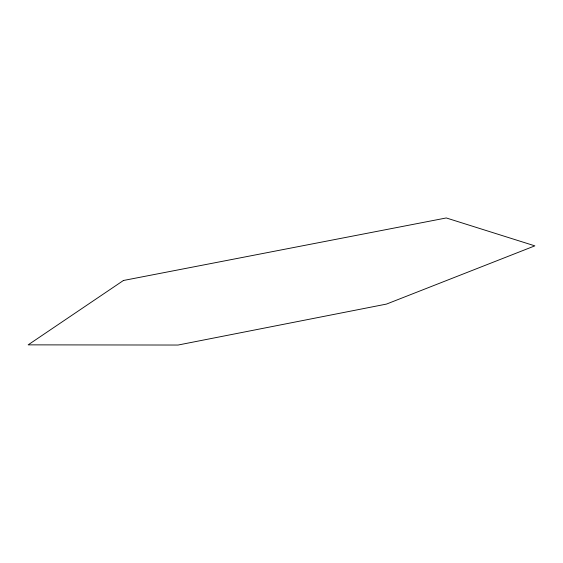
<?xml version="1.0" encoding="UTF-8"?>
<svg xmlns="http://www.w3.org/2000/svg" width="563" height="563" viewBox="0 0 563 563"><rect width="100%" height="100%" fill="white"/><g stroke="black" fill="none" stroke-linecap="round" stroke-linejoin="round"><path stroke-width="0.84" d="M123.431 280.487L28.15 344.859L178.049 345.042L386.492 304.083L534.85 245.855L446.283 217.958L123.431 280.487"/></g></svg>
